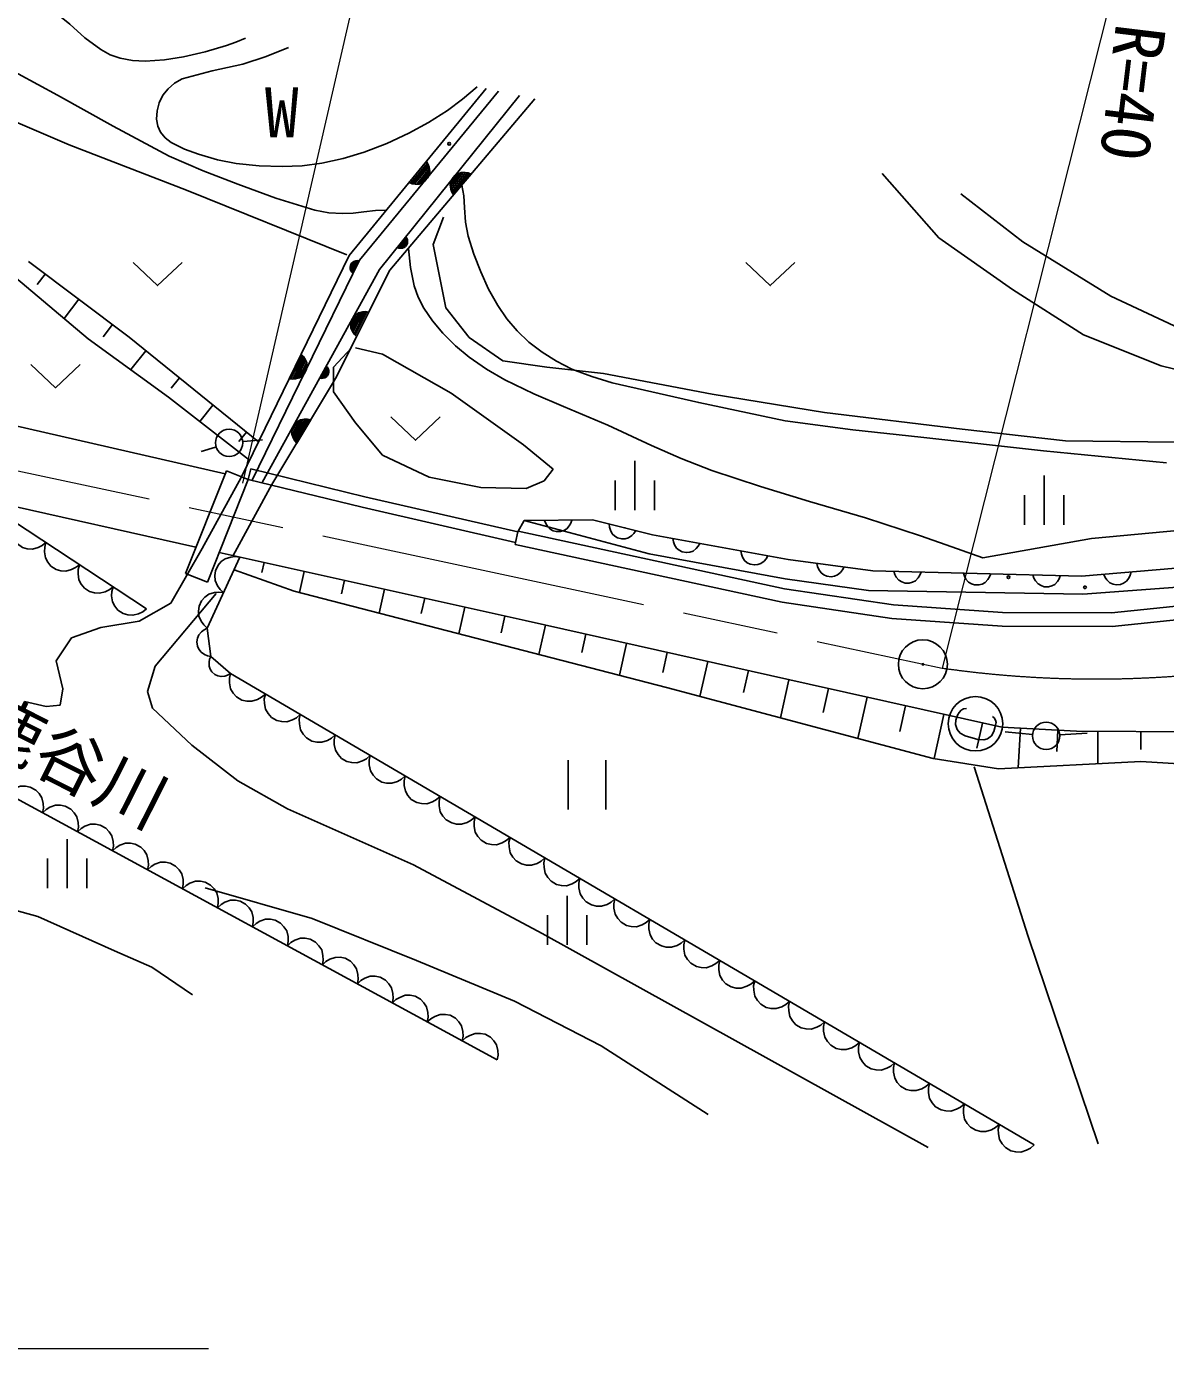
# Model space of a CAD drawing. Units: millimetres, scale not verified. Extents: x 40000 to 680000, y 20000 to 380000.
# Drawn here: x 232746 to 274439, y 246299 to 294673 of the extents above; entities that cross this region are included whole.
import ezdxf
from ezdxf.enums import TextEntityAlignment as Align

# ---------------------------------------------------------------- set-up
doc = ezdxf.new("R2010")
doc.units = ezdxf.units.MM
doc.header["$LTSCALE"] = 1000
doc.linetypes.add('CHAIN', pattern=[18.5, 12, -1.5, 3.5, -1.5])
for name, color, linetype, lineweight in [('M-BGD', 7, 'Continuous', 25), ('M-BMK', 2, 'CHAIN', 13), ('M-BMK-HTXT', 7, 'Continuous', 13), ('M-BMK-SRVR', 3, 'Continuous', 25), ('M-STR-STRC', 7, 'Continuous', 25)]:
    doc.layers.add(name, color=color, linetype=linetype, lineweight=lineweight)
doc.styles.add('ＭＳ ゴシック', font='')
doc.styles.get('ＭＳ ゴシック').set_extended_font_data('MS Gothic')

msp = doc.modelspace()

# ---------------------------------------------------------------- linework, layer by layer
at = {"layer": 'M-BGD'}
for p, q in [((244559, 286291), (249578, 292399)), ((250019, 292307), (244931, 286122)), ((245674, 285784), (250795, 292145)), ((251358, 292028), (246046, 285750)), ((231325, 291615), (234304, 290338)), ((234304, 290338), (238607, 288683)), ((247419, 289672), (246815, 288938)), ((246880, 288918), (247451, 289613)), ((247475, 289545), (246953, 288909)), ((247030, 288904), (247492, 289466)), ((247502, 289380), (247118, 288913)), ((248268, 288860), (248659, 289322)), ((248747, 289329), (248277, 288774)), ((248292, 288695), (248824, 289323)), ((248897, 289313), (248316, 288626)), ((248347, 288567), (248961, 289292)), ((266143, 286934), (264063, 289298)), ((247241, 288964), (247477, 289252)), ((248535, 289272), (248295, 288988)), ((238607, 288683), (244469, 286319)), ((266947, 288542), (269217, 286792)), ((248006, 287691), (247628, 286698)), ((246651, 286947), (246353, 286577)), ((246385, 286568), (246668, 286918)), ((246680, 286884), (246422, 286564)), ((268838, 285043), (266143, 286934)), ((246461, 286561), (246689, 286845)), ((246694, 286802), (246505, 286566)), ((246566, 286592), (246683, 286737)), ((247628, 286698), (248101, 284381)), ((269217, 286792), (272432, 284806)), ((232817, 286074), (236508, 283306)), ((240601, 278168), (244559, 286291)), ((241009, 278075), (244931, 286122)), ((244680, 286035), (244599, 285868)), ((244601, 285802), (244734, 286074)), ((244776, 286089), (244616, 285762)), ((244634, 285725), (244814, 286095)), ((244851, 286099), (244653, 285695)), ((244676, 285670), (244884, 286097)), ((235008, 283248), (232124, 285670)), ((233432, 285613), (233144, 285230)), ((241379, 277990), (245674, 285784)), ((246046, 285750), (244052, 281797)), ((271439, 283388), (268838, 285043)), ((234662, 284690), (234132, 283983)), ((272432, 284806), (274749, 283719)), ((244798, 284107), (244630, 283775)), ((244634, 283644), (244906, 284184)), ((244990, 284212), (244663, 283562)), ((244696, 283490), (245066, 284224)), ((245140, 284232), (244735, 283428)), ((244779, 283377), (245207, 284226)), ((248101, 284381), (248952, 283293)), ((235893, 283767), (235554, 283316)), ((237950, 281114), (235008, 283248)), ((236508, 283306), (241234, 279469)), ((248952, 283293), (250181, 282442)), ((274276, 282253), (271439, 283388)), ((237121, 282808), (236562, 282120)), ((242844, 282629), (242428, 281775)), ((242495, 281770), (242889, 282579)), ((242929, 282518), (242569, 281779)), ((243987, 282206), (244649, 282915)), ((244791, 282915), (245784, 282679)), ((245784, 282679), (248290, 281260)), ((242645, 281792), (242963, 282446)), ((242993, 282365), (242728, 281821)), ((242836, 281899), (242999, 282234)), ((243746, 282220), (243517, 281804)), ((243550, 281800), (243767, 282194)), ((243786, 282163), (243587, 281803)), ((243625, 281807), (243801, 282126)), ((243814, 282084), (243668, 281820)), ((243724, 281856), (243814, 282019)), ((243987, 281308), (243987, 282206)), ((250181, 282442), (251789, 282206)), ((251789, 282206), (253869, 281970)), ((277633, 281450), (274276, 282253)), ((238346, 281813), (238044, 281440)), ((244052, 281797), (241733, 277909)), ((253869, 281970), (257841, 281213)), ((227970, 281059), (240018, 278302)), ((240911, 278804), (237950, 281114)), ((244791, 280173), (243987, 281308)), ((248290, 281260), (250938, 279369)), ((257841, 281213), (261954, 280551)), ((239572, 280818), (239090, 280224)), ((242470, 279753), (242780, 280273)), ((242666, 280204), (242475, 279884)), ((242865, 280295), (242493, 279670)), ((242521, 279595), (242942, 280301)), ((243016, 280304), (242555, 279531)), ((242596, 279477), (243083, 280293)), ((245784, 278991), (244791, 280173)), ((261954, 280551), (266994, 279937)), ((240797, 279823), (240520, 279481)), ((266994, 279937), (270777, 279511)), ((239666, 279284), (239135, 279118)), ((240683, 279484), (241383, 279546)), ((250938, 279369), (252025, 278471)), ((270777, 279511), (274796, 279464)), ((247486, 278187), (245784, 278991)), ((255010, 278773), (255010, 276973)), ((240064, 278416), (238568, 274657)), ((239178, 275568), (240601, 278168)), ((240863, 278098), (240064, 278416)), ((240958, 278487), (240863, 278098)), ((240958, 278487), (245127, 277467)), ((249377, 277809), (247486, 278187)), ((252025, 278471), (251694, 278045)), ((269995, 278238), (269995, 276438)), ((239367, 274339), (240863, 278098)), ((241733, 277909), (240314, 275313)), ((240863, 278098), (245032, 277079)), ((251032, 277762), (249377, 277809)), ((251694, 278045), (251032, 277762)), ((254290, 278057), (254290, 276977)), ((255730, 278057), (255730, 276977)), ((237142, 273368), (231007, 277399)), ((231007, 277399), (238951, 275619)), ((245127, 277467), (250736, 276179)), ((269275, 277523), (269275, 276443)), ((270715, 277523), (270715, 276443)), ((245032, 277079), (250647, 275789)), ((250961, 276590), (250736, 276179)), ((250961, 276590), (253464, 276622)), ((255540, 275379), (250961, 276590)), ((255659, 276074), (253464, 276622)), ((271723, 275938), (279335, 276647)), ((250647, 275789), (250630, 275723)), ((250647, 275789), (250736, 276179)), ((250743, 276210), (260493, 274101)), ((260631, 275166), (255659, 276074)), ((267751, 275229), (271723, 275938)), ((239178, 275568), (238033, 273572)), ((239360, 272654), (240558, 275258)), ((239801, 275428), (250996, 272934)), ((250630, 275723), (260404, 273609)), ((260515, 274461), (255540, 275379)), ((242542, 274012), (240344, 274794)), ((241444, 275061), (241362, 274695)), ((263719, 274758), (260631, 275166)), ((276629, 275008), (271361, 274556)), ((238568, 274657), (239367, 274339)), ((242913, 274734), (242741, 273961)), ((244383, 274407), (244273, 273913)), ((263570, 274040), (260515, 274461)), ((271361, 274556), (263719, 274758)), ((276709, 274292), (271413, 273900)), ((239690, 273924), (237453, 271268)), ((256172, 270486), (242542, 274012)), ((245852, 274079), (245658, 273206)), ((260493, 274101), (264476, 273513)), ((271413, 273900), (263570, 274040)), ((236868, 272911), (238033, 273572)), ((247322, 273752), (247198, 273198)), ((248791, 273425), (248575, 272451)), ((260404, 273609), (264422, 273015)), ((264476, 273513), (268475, 273235)), ((272458, 273219), (276460, 273638)), ((235470, 272678), (236868, 272911)), ((250261, 273097), (250124, 272483)), ((250996, 272934), (261399, 270602)), ((264422, 273015), (268457, 272735)), ((268475, 273235), (272458, 273219)), ((272483, 272719), (276519, 273141)), ((234398, 272305), (235470, 272678)), ((239494, 271624), (239360, 272654)), ((251739, 272767), (251499, 271695)), ((253225, 272434), (253074, 271762)), ((268457, 272735), (272483, 272719)), ((233839, 271466), (234398, 272305)), ((254711, 272101), (254449, 270932)), ((234072, 270441), (233839, 271466)), ((240211, 270997), (239494, 271624)), ((256197, 271768), (256034, 271037)), ((257684, 271435), (257398, 270160)), ((237453, 271268), (237173, 270336)), ((269635, 253754), (240211, 270997)), ((259170, 271102), (258991, 270302)), ((233979, 269835), (234072, 270441)), ((265935, 267892), (256172, 270486)), ((260656, 270769), (260344, 269377)), ((261399, 270602), (268441, 269029)), ((262103, 270445), (261909, 269576)), ((232674, 269975), (233466, 269789)), ((237173, 270336), (237360, 269730)), ((263512, 270130), (263175, 268625)), ((233466, 269789), (233979, 269835)), ((237360, 269730), (238805, 268378)), ((264920, 269816), (264711, 268879)), ((266328, 269501), (265968, 267887)), ((267737, 269186), (267532, 268271)), ((268441, 269029), (271180, 268883)), ((269126, 268992), (269049, 267550)), ((228213, 268682), (249979, 256859)), ((269570, 268765), (268574, 268859)), ((270495, 268920), (270454, 268139)), ((270567, 268752), (271564, 268820)), ((271180, 268883), (282167, 268825)), ((271965, 268879), (271959, 267697)), ((273534, 268871), (273531, 268214)), ((238805, 268378), (240482, 267073)), ((252573, 267828), (252573, 266028)), ((253954, 266028), (253954, 267828)), ((268324, 267513), (265935, 267892)), ((267436, 267584), (269407, 261375)), ((273529, 267776), (268324, 267513)), ((278134, 267513), (273529, 267776)), ((240482, 267073), (242300, 266048)), ((242300, 266048), (246914, 263997)), ((234234, 264940), (234234, 263140)), ((233514, 264225), (233514, 263145)), ((234954, 264225), (234954, 263145)), ((246914, 263997), (251621, 261481)), ((239285, 263159), (243200, 262040)), ((230984, 262703), (233161, 262107)), ((252533, 262869), (252533, 261069)), ((233161, 262107), (235965, 260854)), ((243200, 262040), (247021, 260502)), ((251813, 262153), (251813, 261073)), ((253253, 262153), (253253, 261073)), ((251621, 261481), (265756, 253651)), ((269407, 261375), (271969, 253786)), ((235965, 260854), (237337, 260257)), ((237337, 260257), (238828, 259243)), ((247021, 260502), (250610, 259011)), ((250610, 259011), (253779, 257380)), ((253779, 257380), (257694, 254863))]:
    msp.add_line(p, q, dxfattribs=at)
for points in [[(218101, 298964), (219956, 297975), (221835, 297042), (222964, 296618), (224126, 296246), (226051, 295600), (227954, 294897), (229472, 294303), (230966, 293652), (232438, 292933), (233883, 292160), (235914, 291019), (237972, 289932), (239210, 289389), (240485, 288897), (241878, 288395), (243301, 287946), (243808, 287856), (244317, 287827), (244701, 287843), (245097, 287886)], [(232838, 295891), (233591, 295353), (234328, 294753), (234888, 294259), (235472, 293823), (235815, 293639), (236182, 293511), (236629, 293430), (237094, 293407), (237794, 293454), (238491, 293562), (239289, 293742), (240065, 293978), (240410, 294102), (240762, 294238)], [(242343, 293908), (241526, 293578), (240663, 293296), (239538, 293053), (238446, 292755), (238169, 292600), (237929, 292395), (237743, 292153), (237605, 291872), (237529, 291582), (237512, 291274), (237554, 291028), (237653, 290808), (237826, 290601), (238049, 290430), (238529, 290187), (239045, 289994), (239738, 289793), (240423, 289657), (241259, 289571), (242109, 289545), (242834, 289576), (243555, 289668), (244337, 289840), (245104, 290071), (245937, 290389), (246746, 290762), (247466, 291154), (248153, 291597), (248708, 292014), (249248, 292468)], [(248678, 288861), (248759, 288480), (248784, 288054), (248822, 287512), (248916, 286997), (249116, 286343), (249376, 285697), (249658, 285064), (249994, 284457), (250324, 283978), (250701, 283536), (251138, 283122), (251616, 282754), (252144, 282423), (252709, 282139), (253437, 281859), (254184, 281637), (257356, 280910), (260514, 280247), (262990, 279917), (265485, 279645), (269976, 279145), (274476, 278705)], [(245097, 287887), (245519, 287940), (245919, 287946)], [(246724, 286552), (246804, 285854), (246941, 285185), (247088, 284765), (247292, 284365), (247610, 283897), (247983, 283455), (248445, 282991), (248947, 282574), (249582, 282132), (250251, 281740), (251313, 281229), (252399, 280772), (254022, 280084), (255624, 279340), (256708, 278860), (257827, 278430), (259609, 277835), (261411, 277296), (263453, 276695), (265474, 276038), (266614, 275638), (267751, 275229)], [(236648, 286041), (237548, 285191), (238448, 286041)], [(259071, 286041), (259971, 285191), (260871, 286041)], [(232911, 282304), (233811, 281454), (234711, 282304)], [(246087, 280385), (246987, 279534), (247887, 280385)], [(232234, 276593), (232187, 276421), (232182, 276253), (232213, 276040), (232300, 275877), (232414, 275737), (232604, 275612), (232778, 275563), (232962, 275548), (233170, 275604), (233319, 275678), (233461, 275786)], [(252712, 276613), (252674, 276497), (252615, 276399), (252521, 276288), (252412, 276226), (252295, 276190), (252140, 276188), (252022, 276221), (251911, 276280), (251812, 276389), (251751, 276485), (251712, 276600)], [(255046, 276227), (254980, 276125), (254898, 276045), (254779, 275961), (254658, 275930), (254535, 275924), (254385, 275962), (254279, 276024), (254187, 276109), (254119, 276240), (254085, 276349), (254076, 276469)], [(233461, 275786), (233414, 275615), (233409, 275447), (233440, 275233), (233527, 275071), (233641, 274930), (233831, 274805), (234005, 274757), (234189, 274742), (234397, 274798), (234546, 274871), (234688, 274980)], [(257394, 275757), (257334, 275651), (257257, 275566), (257144, 275475), (257025, 275436), (256903, 275422), (256751, 275450), (256641, 275506), (256544, 275584), (256468, 275710), (256426, 275817), (256410, 275937)], [(240558, 275258), (240386, 275279), (240223, 275259), (240021, 275198), (239877, 275090), (239758, 274960), (239665, 274758), (239643, 274583), (239656, 274403), (239741, 274210), (239833, 274077), (239959, 273956)], [(259880, 275303), (259820, 275197), (259744, 275112), (259630, 275021), (259511, 274981), (259389, 274968), (259237, 274996), (259128, 275052), (259030, 275130), (258954, 275256), (258913, 275363), (258896, 275483)], [(234688, 274980), (234641, 274809), (234636, 274641), (234667, 274427), (234754, 274265), (234868, 274124), (235058, 273999), (235232, 273951), (235416, 273936), (235624, 273992), (235773, 274065), (235915, 274174)], [(262671, 274897), (262616, 274788), (262544, 274699), (262435, 274602), (262318, 274557), (262197, 274538), (262044, 274558), (261932, 274608), (261830, 274682), (261748, 274804), (261701, 274908), (261679, 275027)], [(265492, 274711), (265449, 274597), (265387, 274501), (265289, 274394), (265177, 274337), (265059, 274305), (264904, 274309), (264787, 274347), (264679, 274410), (264584, 274523), (264527, 274622), (264492, 274738)], [(268039, 274644), (267996, 274530), (267934, 274434), (267836, 274327), (267724, 274269), (267606, 274238), (267451, 274242), (267335, 274280), (267226, 274343), (267132, 274455), (267074, 274554), (267040, 274670)], [(270587, 274576), (270544, 274462), (270481, 274366), (270383, 274259), (270272, 274202), (270153, 274170), (269998, 274174), (269882, 274212), (269774, 274275), (269679, 274388), (269622, 274487), (269587, 274603)], [(273176, 274712), (273146, 274594), (273094, 274491), (273009, 274374), (272905, 274305), (272791, 274260), (272636, 274246), (272516, 274271), (272401, 274321), (272295, 274423), (272227, 274515), (272179, 274626)], [(235915, 274174), (235868, 274003), (235863, 273835), (235894, 273621), (235981, 273459), (236095, 273318), (236285, 273193), (236460, 273144), (236643, 273129), (236851, 273186), (237000, 273259), (237142, 273368)], [(239959, 273956), (239787, 273976), (239624, 273956), (239422, 273895), (239278, 273788), (239159, 273658), (239066, 273456), (239044, 273280), (239057, 273101), (239142, 272908), (239234, 272775), (239360, 272654)], [(239360, 272654), (239246, 272600), (239154, 272525), (239054, 272410), (239007, 272288), (238984, 272162), (239005, 272003), (239059, 271887), (239136, 271781), (239262, 271696), (239370, 271650), (239494, 271624)], [(239494, 271624), (239449, 271518), (239431, 271410), (239432, 271270), (239473, 271159), (239534, 271058), (239645, 270961), (239752, 270914), (239869, 270888), (240008, 270906), (240110, 270940), (240211, 270997)], [(240211, 270997), (240173, 270822), (240176, 270652), (240218, 270438), (240314, 270279), (240436, 270143), (240635, 270027), (240813, 269986), (240999, 269981), (241206, 270048), (241353, 270130), (241490, 270247)], [(241490, 270247), (241452, 270072), (241456, 269902), (241498, 269688), (241594, 269529), (241716, 269393), (241914, 269277), (242092, 269237), (242278, 269231), (242485, 269299), (242632, 269380), (242769, 269497)], [(242769, 269497), (242731, 269322), (242735, 269153), (242777, 268939), (242873, 268780), (242995, 268643), (243193, 268527), (243372, 268487), (243557, 268481), (243765, 268549), (243911, 268631), (244049, 268748)], [(244049, 268748), (244010, 268573), (244014, 268403), (244056, 268189), (244152, 268030), (244274, 267894), (244473, 267778), (244651, 267737), (244837, 267732), (245044, 267799), (245191, 267881), (245328, 267998)], [(245328, 267998), (245290, 267823), (245293, 267653), (245336, 267439), (245431, 267280), (245554, 267144), (245752, 267028), (245930, 266988), (246116, 266982), (246323, 267050), (246470, 267131), (246607, 267248)], [(246607, 267248), (246569, 267073), (246573, 266904), (246615, 266690), (246711, 266531), (246833, 266394), (247031, 266278), (247210, 266238), (247395, 266232), (247603, 266300), (247749, 266382), (247887, 266499)], [(233335, 265900), (233367, 266073), (233358, 266240), (233309, 266449), (233210, 266602), (233086, 266732), (232887, 266840), (232711, 266873), (232528, 266873), (232327, 266800), (232185, 266715), (232054, 266596)], [(234615, 265205), (234647, 265378), (234638, 265545), (234590, 265753), (234490, 265906), (234366, 266036), (234168, 266144), (233991, 266178), (233809, 266177), (233607, 266104), (233466, 266020), (233335, 265900)], [(247887, 266499), (247848, 266324), (247852, 266154), (247894, 265940), (247990, 265781), (248112, 265645), (248311, 265529), (248489, 265488), (248675, 265483), (248882, 265550), (249029, 265632), (249166, 265749)], [(249166, 265749), (249128, 265574), (249131, 265404), (249174, 265190), (249269, 265031), (249392, 264895), (249590, 264779), (249768, 264739), (249954, 264733), (250161, 264801), (250308, 264882), (250445, 264999)], [(235895, 264509), (235927, 264682), (235918, 264849), (235870, 265058), (235771, 265211), (235646, 265341), (235448, 265449), (235271, 265482), (235089, 265482), (234888, 265409), (234746, 265324), (234615, 265205)], [(237176, 263814), (237208, 263987), (237199, 264154), (237150, 264362), (237051, 264516), (236927, 264645), (236728, 264753), (236552, 264787), (236369, 264786), (236168, 264713), (236026, 264629), (235895, 264509)], [(250445, 264999), (250407, 264824), (250411, 264655), (250453, 264441), (250549, 264281), (250671, 264145), (250869, 264029), (251048, 263989), (251233, 263983), (251440, 264051), (251587, 264133), (251725, 264250)], [(251725, 264250), (251686, 264075), (251690, 263905), (251732, 263691), (251828, 263532), (251950, 263396), (252148, 263280), (252327, 263239), (252513, 263234), (252720, 263301), (252866, 263383), (253004, 263500)], [(238456, 263118), (238488, 263291), (238479, 263458), (238431, 263667), (238331, 263820), (238207, 263950), (238009, 264058), (237832, 264091), (237650, 264091), (237448, 264018), (237307, 263933), (237176, 263814)], [(239736, 262423), (239768, 262596), (239759, 262763), (239711, 262971), (239612, 263125), (239487, 263254), (239289, 263362), (239112, 263396), (238930, 263395), (238729, 263322), (238587, 263238), (238456, 263118)], [(253004, 263500), (252966, 263325), (252969, 263155), (253012, 262941), (253107, 262782), (253229, 262646), (253428, 262530), (253606, 262490), (253792, 262484), (253999, 262552), (254146, 262633), (254283, 262750)], [(241017, 261727), (241049, 261901), (241040, 262067), (240991, 262276), (240892, 262429), (240768, 262559), (240569, 262667), (240393, 262700), (240210, 262700), (240009, 262627), (239867, 262542), (239736, 262423)], [(254283, 262750), (254245, 262575), (254249, 262406), (254291, 262192), (254387, 262032), (254509, 261896), (254707, 261780), (254885, 261740), (255071, 261734), (255278, 261802), (255425, 261884), (255562, 262001)], [(242297, 261032), (242329, 261205), (242320, 261372), (242272, 261580), (242172, 261734), (242048, 261863), (241850, 261971), (241673, 262005), (241491, 262004), (241289, 261931), (241148, 261847), (241017, 261727)], [(255562, 262001), (255524, 261826), (255528, 261656), (255570, 261442), (255666, 261283), (255788, 261147), (255986, 261031), (256165, 260990), (256350, 260985), (256558, 261052), (256704, 261134), (256842, 261251)], [(243577, 260336), (243609, 260510), (243600, 260676), (243552, 260885), (243453, 261038), (243328, 261168), (243130, 261276), (242953, 261309), (242771, 261309), (242570, 261236), (242428, 261151), (242297, 261032)], [(256842, 261251), (256803, 261076), (256807, 260906), (256849, 260692), (256945, 260533), (257067, 260397), (257266, 260281), (257444, 260241), (257630, 260235), (257837, 260303), (257984, 260384), (258121, 260501)], [(244858, 259641), (244890, 259814), (244881, 259981), (244832, 260189), (244733, 260343), (244609, 260472), (244410, 260580), (244234, 260614), (244051, 260613), (243850, 260540), (243708, 260456), (243577, 260336)], [(258121, 260501), (258083, 260326), (258086, 260157), (258129, 259943), (258224, 259783), (258347, 259647), (258545, 259531), (258723, 259491), (258909, 259485), (259116, 259553), (259263, 259635), (259400, 259752)], [(246138, 258945), (246170, 259119), (246161, 259285), (246113, 259494), (246013, 259647), (245889, 259777), (245691, 259885), (245514, 259918), (245332, 259918), (245130, 259845), (244989, 259760), (244858, 259641)], [(259400, 259752), (259362, 259577), (259366, 259407), (259408, 259193), (259504, 259034), (259626, 258898), (259824, 258782), (260003, 258741), (260188, 258736), (260396, 258803), (260542, 258885), (260680, 259002)], [(247418, 258250), (247450, 258423), (247441, 258590), (247393, 258798), (247294, 258952), (247169, 259081), (246971, 259189), (246794, 259223), (246612, 259223), (246411, 259149), (246269, 259065), (246138, 258945)], [(260680, 259002), (260641, 258827), (260645, 258657), (260687, 258443), (260783, 258284), (260905, 258148), (261104, 258032), (261282, 257992), (261468, 257986), (261675, 258054), (261822, 258135), (261959, 258252)], [(248699, 257554), (248731, 257728), (248722, 257894), (248673, 258103), (248574, 258256), (248450, 258386), (248251, 258494), (248075, 258527), (247892, 258527), (247691, 258454), (247549, 258369), (247418, 258250)], [(249979, 256859), (250011, 257032), (250002, 257199), (249954, 257407), (249854, 257561), (249730, 257690), (249532, 257798), (249355, 257832), (249173, 257832), (248971, 257759), (248830, 257674), (248699, 257554)], [(261959, 258252), (261921, 258077), (261924, 257908), (261967, 257694), (262062, 257534), (262185, 257398), (262383, 257282), (262561, 257242), (262747, 257236), (262954, 257304), (263101, 257386), (263238, 257503)], [(263238, 257503), (263200, 257328), (263204, 257158), (263246, 256944), (263342, 256785), (263464, 256649), (263662, 256533), (263841, 256492), (264026, 256487), (264234, 256554), (264380, 256636), (264518, 256753)], [(264518, 256753), (264479, 256578), (264483, 256408), (264525, 256194), (264621, 256035), (264743, 255899), (264941, 255783), (265120, 255743), (265306, 255737), (265513, 255805), (265659, 255886), (265797, 256003)], [(265797, 256003), (265759, 255828), (265762, 255659), (265805, 255445), (265900, 255285), (266023, 255149), (266221, 255033), (266399, 254993), (266585, 254987), (266792, 255055), (266939, 255137), (267076, 255254)], [(267076, 255254), (267038, 255079), (267042, 254909), (267084, 254695), (267180, 254536), (267302, 254400), (267500, 254284), (267679, 254243), (267864, 254238), (268071, 254305), (268218, 254387), (268355, 254504)], [(268355, 254504), (268317, 254329), (268321, 254159), (268363, 253945), (268459, 253786), (268581, 253650), (268779, 253534), (268958, 253494), (269144, 253488), (269351, 253556), (269497, 253637), (269635, 253754)]]:
    msp.add_lwpolyline(points, dxfattribs=at)
for points in [[(247386, 289731), (247450, 289627), (247488, 289521), (247512, 289376), (247488, 289253), (247442, 289138), (247344, 289018), (247240, 288951), (247124, 288905), (246977, 288899), (246864, 288915), (246751, 288959)], [(248379, 288507), (248317, 288612), (248280, 288719), (248259, 288864), (248284, 288987), (248331, 289101), (248431, 289219), (248536, 289285), (248653, 289330), (248800, 289334), (248913, 289316), (249025, 289271)], [(246635, 286977), (246667, 286925), (246687, 286872), (246699, 286800), (246688, 286738), (246666, 286680), (246617, 286620), (246566, 286586), (246508, 286562), (246434, 286559), (246378, 286566), (246321, 286587)], [(244699, 285645), (244656, 285688), (244624, 285735), (244596, 285803), (244594, 285866), (244602, 285927), (244636, 285997), (244679, 286041), (244730, 286078), (244801, 286097), (244858, 286103), (244918, 286095)], [(244824, 283327), (244739, 283414), (244678, 283510), (244624, 283646), (244620, 283772), (244639, 283893), (244709, 284032), (244795, 284120), (244899, 284191), (245041, 284228), (245155, 284238), (245274, 284220)], [(242799, 282679), (242885, 282593), (242947, 282498), (243003, 282362), (243009, 282237), (242991, 282115), (242923, 281976), (242838, 281887), (242736, 281814), (242595, 281775), (242481, 281763), (242361, 281780)], [(243725, 282246), (243765, 282201), (243794, 282152), (243819, 282083), (243819, 282020), (243807, 281960), (243769, 281892), (243724, 281850), (243672, 281816), (243600, 281800), (243543, 281797), (243483, 281808)], [(242637, 279424), (242559, 279517), (242504, 279616), (242460, 279756), (242465, 279881), (242493, 280002), (242572, 280135), (242664, 280216), (242772, 280280), (242917, 280308), (243031, 280309), (243149, 280282)]]:
    msp.add_lwpolyline(points, close=True, dxfattribs=at)
for centre, radius in [((248222, 290382), 49.8), ((240162, 279438), 498), ((268687, 274520), 49.8), ((271491, 274150), 49.8), ((265556, 271334), 27), ((270068, 268717), 498)]:
    msp.add_circle(centre, radius, dxfattribs=at)
msp.add_arc((254667, 276371), 49.8, 238.6927, 273.2552, dxfattribs=at)
at = {"layer": 'M-BMK'}
msp.add_line((225504, 279893), (266267, 271195), dxfattribs=at)
msp.add_arc((271895, 310798), 40000, 261.911, 274.6066, dxfattribs=at)
at = {"layer": 'M-BMK-HTXT'}
for p, q in [((240671, 277964), (247860, 309245)), ((273171, 298582), (266267, 271195)), ((211631, 246299), (239411, 246299))]:
    msp.add_line(p, q, dxfattribs=at)
at = {"layer": 'M-BMK-SRVR'}
msp.add_circle((265556, 271334), 896, dxfattribs=at)
at = {"layer": 'M-STR-STRC'}
msp.add_lwpolyline([(267148, 269713), (267046, 269700), (266959, 269653), (266880, 269577), (266819, 269474), (266765, 269287), (266751, 269130), (266813, 268945), (266921, 268815), (267102, 268722), (267573, 268586), (267785, 268566), (267926, 268604), (268067, 268714), (268156, 268876), (268208, 269058), (268234, 269202), (268212, 269286), (268169, 269371), (268110, 269420)], dxfattribs=at)
msp.add_circle((267483, 269158), 995, dxfattribs=at)

# ---------------------------------------------------------------- texts
at = {"layer": 'M-BGD', "style": 'ＭＳ ゴシック'}
for s, rotation, p in [('R=40', 263.1, (272087, 294897)), ('二鹿谷川', 333.2, (228123, 269300))]:
    msp.add_text(s, height=1833, rotation=rotation, dxfattribs=at).set_placement(p, align=Align.BOTTOM_LEFT)
msp.add_text('W', height=1833, dxfattribs=at).set_placement((241467, 290063), align=Align.BOTTOM_LEFT)

doc.saveas('drawing.dxf')
